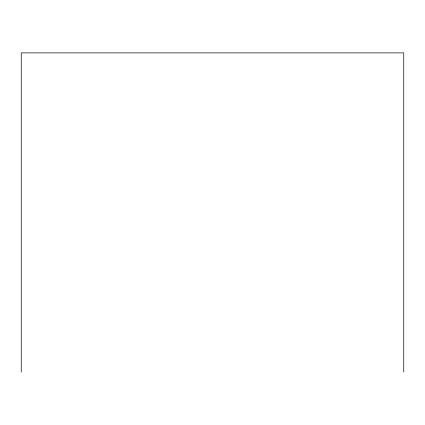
<?xml version="1.0" encoding="UTF-8"?>
<svg xmlns="http://www.w3.org/2000/svg" width="425" height="425" viewBox="0 0 425 425"><rect width="100%" height="100%" fill="white"/><g stroke="black" fill="none" stroke-linecap="round" stroke-linejoin="round"><path stroke-width="0.64" d="M403.75 372.114L403.75 52.886L21.25 52.886L21.25 372.114"/></g></svg>
